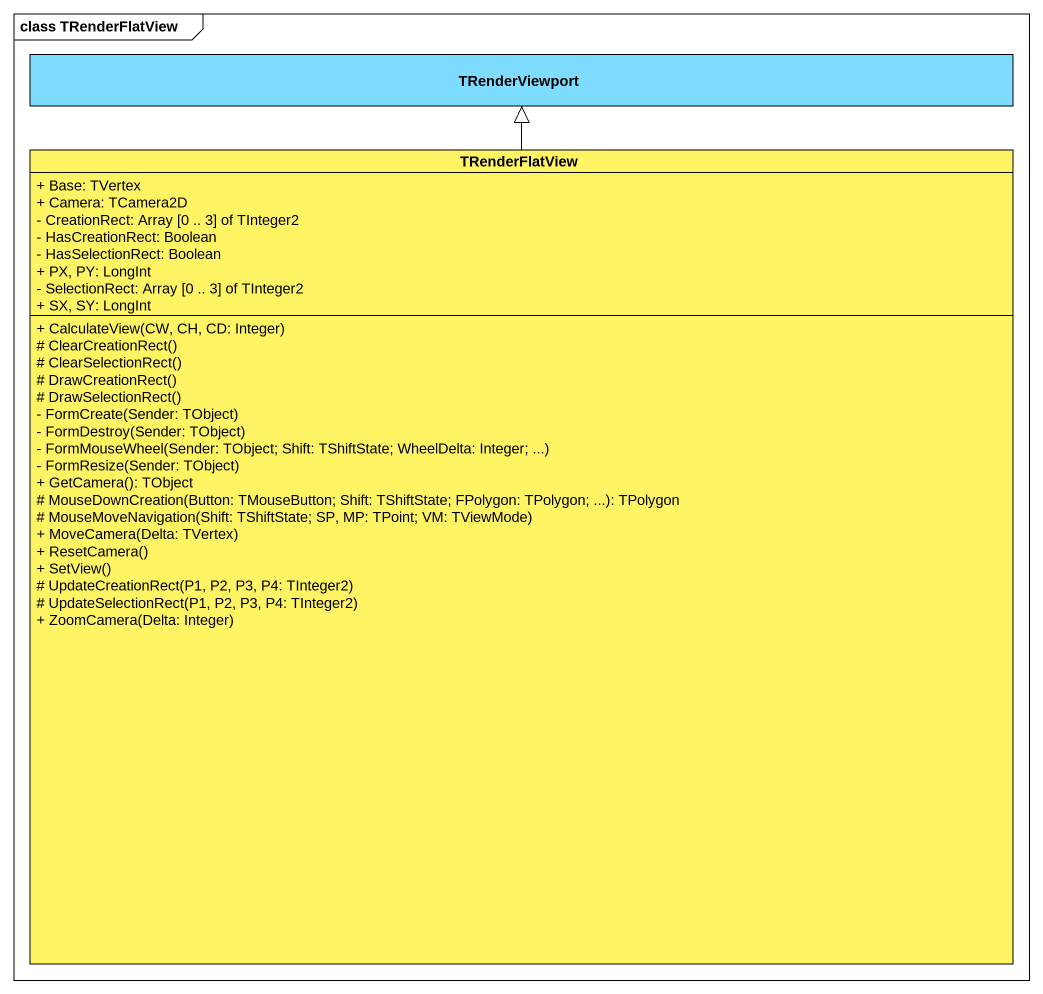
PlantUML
@startuml
mainframe class TRenderFlatView
hide circle
hide empty members
skinparam classAttributeIconSize 0
class TRenderViewport #7EDCFF
class TRenderFlatView #FFF464 {
  + Base: TVertex
  + Camera: TCamera2D
  - CreationRect: Array [0 .. 3] of TInteger2
  - HasCreationRect: Boolean
  - HasSelectionRect: Boolean
  + PX, PY: LongInt
  - SelectionRect: Array [0 .. 3] of TInteger2
  + SX, SY: LongInt
  + CalculateView(CW, CH, CD: Integer)
  # ClearCreationRect()
  # ClearSelectionRect()
  # DrawCreationRect()
  # DrawSelectionRect()
  - FormCreate(Sender: TObject)
  - FormDestroy(Sender: TObject)
  - FormMouseWheel(Sender: TObject; Shift: TShiftState; WheelDelta: Integer; ...)
  - FormResize(Sender: TObject)
  + GetCamera(): TObject
  # MouseDownCreation(Button: TMouseButton; Shift: TShiftState; FPolygon: TPolygon; ...): TPolygon
  # MouseMoveNavigation(Shift: TShiftState; SP, MP: TPoint; VM: TViewMode)
  + MoveCamera(Delta: TVertex)
  + ResetCamera()
  + SetView()
  # UpdateCreationRect(P1, P2, P3, P4: TInteger2)
  # UpdateSelectionRect(P1, P2, P3, P4: TInteger2)
  + ZoomCamera(Delta: Integer)
}
TRenderFlatView -up-|> TRenderViewport
@enduml
